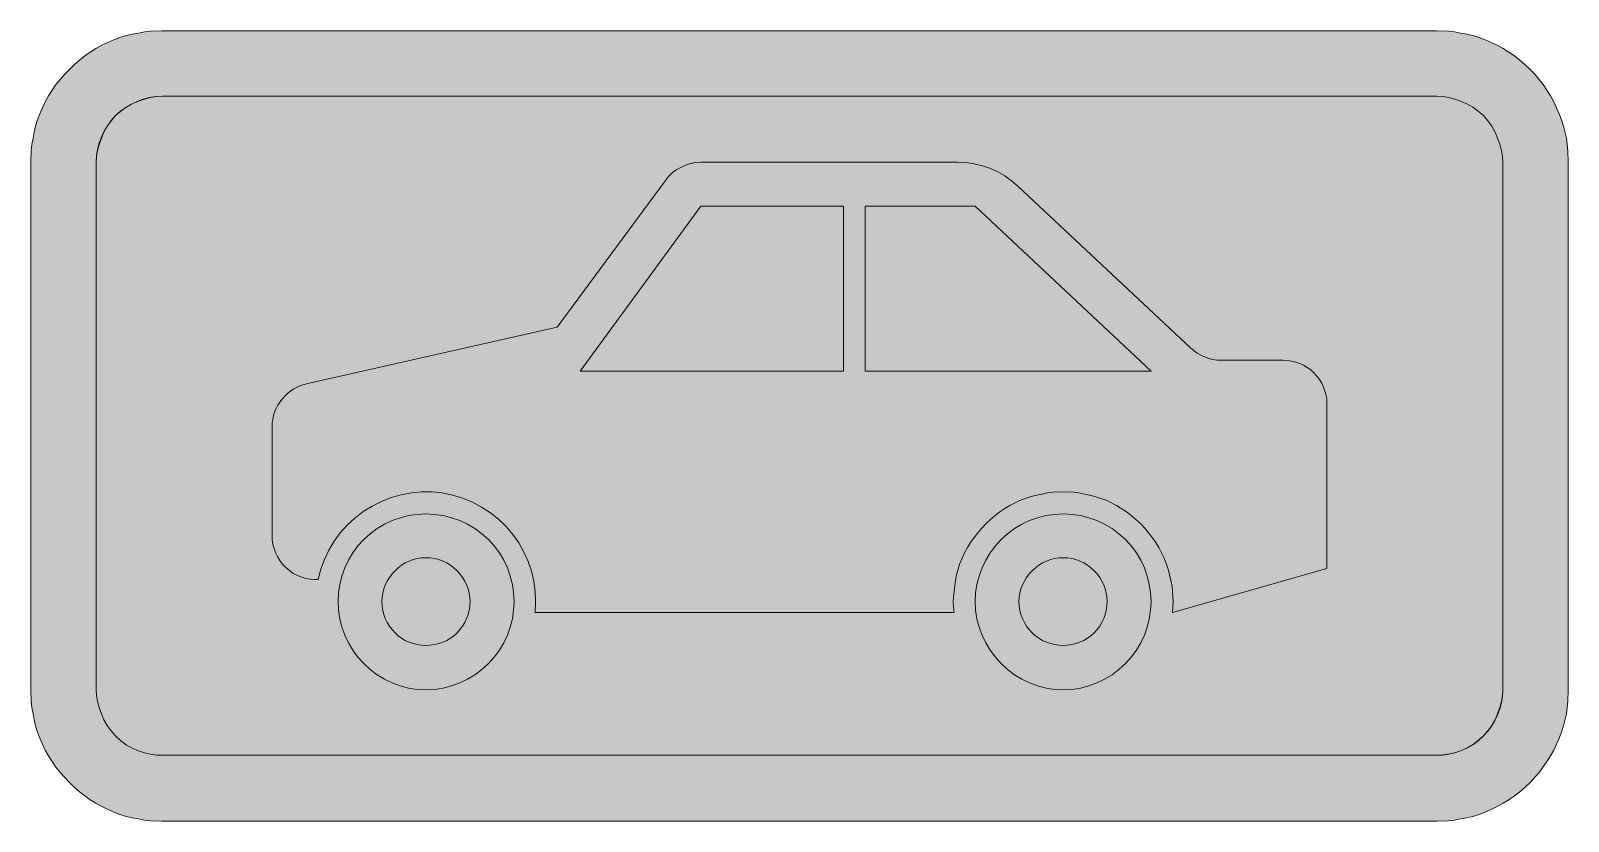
# Model space of a CAD drawing. Header units: metres. Extents: x 42 to 528, y 11 to 261.
import ezdxf

# ---------------------------------------------------------------- set-up
doc = ezdxf.new("R2010")
doc.units = ezdxf.units.M
for name, color, linetype, true_color in [('FILL_BLACK_000000', 7, 'Continuous', 0x000000), ('FILL_YELLOW_FFFF00', 7, 'Continuous', 0xffff00), ('STROKE_BLACK_000000', 7, 'Continuous', 0x000000)]:
    doc.layers.add(name, color=color, linetype=linetype, true_color=true_color)

msp = doc.modelspace()

# ---------------------------------------------------------------- hatches: boundary and pattern name
at = {"layer": 'FILL_BLACK_000000', "true_color": 0x000000}
h = msp.add_hatch(color=7, dxfattribs=at)
h.dxf.hatch_style = 1
h.paths.add_polyline_path([(79.45, 11.14), (77.52, 11.36), (75.6, 11.7), (73.68, 12.04), (71.73, 12.51), (69.78, 13.12), (67.86, 13.86), (64.02, 15.65), (62.17, 16.68), (60.37, 17.8), (58.63, 19.01), (56.95, 20.31), (55.35, 21.72), (53.82, 23.22), (50.89, 26.43), (49.56, 28.11), (48.33, 29.84), (47.2, 31.62), (46.18, 33.45), (45.26, 35.33), (44.46, 37.26), (43.72, 39.18), (43.11, 41.13), (42.64, 43.08), (42.3, 45), (41.96, 46.99), (41.74, 48.92), (41.58, 52.56), (41.58, 219.42), (41.74, 223.13), (41.96, 225.06), (42.3, 226.98), (42.64, 228.9), (43.11, 230.85), (43.72, 232.8), (44.46, 234.72), (45.26, 236.66), (46.18, 238.56), (47.2, 240.41), (48.33, 242.21), (49.56, 243.95), (50.89, 245.63), (52.31, 247.23), (53.82, 248.76), (55.35, 250.27), (56.95, 251.69), (58.63, 253.02), (60.37, 254.25), (62.17, 255.38), (64.02, 256.4), (65.92, 257.32), (67.86, 258.12), (69.78, 258.86), (71.73, 259.47), (73.68, 259.94), (75.6, 260.28), (77.52, 260.62), (79.45, 260.84), (83.16, 261), (486.18, 261), (489.89, 260.84), (491.82, 260.62), (493.74, 260.28), (495.66, 259.94), (497.61, 259.47), (499.56, 258.86), (501.48, 258.12), (503.42, 257.32), (505.32, 256.4), (507.18, 255.38), (509, 254.25), (510.76, 253.02), (512.47, 251.69), (514.11, 250.27), (515.7, 248.76), (517.15, 247.23), (518.53, 245.63), (519.82, 243.95), (521.03, 242.21), (522.15, 240.41), (523.17, 238.56), (524.08, 236.66), (524.88, 234.72), (525.63, 232.8), (526.25, 230.85), (527.22, 226.98), (527.63, 223.07), (527.76, 219.42), (527.76, 52.56), (527.63, 48.92), (527.22, 45), (526.25, 41.13), (525.63, 39.18), (524.88, 37.26), (524.08, 35.33), (523.17, 33.45), (522.15, 31.62), (521.03, 29.84), (518.53, 26.43), (515.7, 23.22), (514.11, 21.72), (512.47, 20.31), (510.76, 19.01), (509, 17.8), (507.18, 16.68), (505.32, 15.65), (501.48, 13.86), (499.56, 13.12), (497.61, 12.51), (495.66, 12.04), (493.74, 11.7), (491.82, 11.36), (489.89, 11.14), (486.18, 10.98), (83.16, 10.98), (79.45, 11.14)])
h.paths.add_polyline_path([(490.28, 32.26), (492.26, 32.75), (494.17, 33.44), (496, 34.3), (497.75, 35.35), (499.4, 36.58), (500.94, 37.98), (502.29, 39.47), (503.49, 41.09), (504.54, 42.83), (505.42, 44.66), (506.12, 46.57), (506.64, 48.54), (506.95, 50.54), (507.06, 52.56), (507.06, 219.42), (506.96, 221.23), (506.66, 223.13), (506.15, 225.06), (505.44, 226.98), (504.64, 228.94), (503.6, 230.78), (502.35, 232.52), (500.94, 234.18), (499.28, 235.59), (497.54, 236.84), (495.7, 237.88), (493.74, 238.68), (491.85, 239.39), (489.96, 239.9), (488.07, 240.2), (486.18, 240.3), (83.16, 240.3), (81.35, 240.2), (79.45, 239.9), (77.52, 239.39), (75.6, 238.68), (73.64, 237.88), (71.8, 236.84), (70.06, 235.59), (68.4, 234.18), (66.99, 232.52), (65.75, 230.78), (64.7, 228.94), (63.9, 226.98), (63.19, 225.06), (62.69, 223.13), (62.38, 221.23), (62.28, 219.42), (62.28, 52.56), (62.38, 50.75), (62.69, 48.85), (63.19, 46.92), (63.9, 45), (64.7, 43.04), (65.75, 41.22), (66.99, 39.53), (68.4, 37.98), (70.06, 36.46), (71.8, 35.17), (73.64, 34.11), (75.6, 33.3), (77.52, 32.62), (79.45, 32.18), (81.35, 31.93), (83.16, 31.86), (486.18, 31.86), (488.25, 31.96), (490.28, 32.26)], flags=16)
h = msp.add_hatch(color=7, dxfattribs=at)
h.dxf.hatch_style = 1
h.paths.add_polyline_path([(243.29, 214.94), (244.44, 216.07), (245.72, 217.03), (247.14, 217.8), (248.66, 218.51), (250.22, 219.02), (251.82, 219.32), (253.44, 219.42), (334.8, 219.42), (337.36, 219.29), (339.93, 218.9), (342.49, 218.28), (345.06, 217.44), (347.42, 216.37), (349.65, 215.06), (351.74, 213.54), (353.7, 211.86), (408.42, 160.56), (410.44, 159.01), (411.56, 158.36), (412.74, 157.86), (414.06, 157.39), (415.35, 157.05), (416.64, 156.85), (417.96, 156.78), (437.58, 156.78), (438.93, 156.71), (440.26, 156.52), (441.57, 156.19), (442.84, 155.75), (444.07, 155.18), (445.22, 154.5), (446.31, 153.71), (447.3, 152.82), (448.25, 151.77), (449.09, 150.67), (449.8, 149.5), (450.38, 148.28), (450.84, 147), (451.17, 145.68), (451.37, 144.32), (451.44, 142.92), (451.44, 90.9), (402.66, 77.04), (402.79, 80.24), (402.66, 83.7), (402.46, 85.38), (402.14, 87.14), (401.22, 90.72), (400.63, 92.47), (399.94, 94.19), (399.15, 95.88), (398.27, 97.54), (397.3, 99.15), (396.23, 100.72), (395.08, 102.23), (393.84, 103.68), (392.47, 105.11), (391.04, 106.45), (389.57, 107.69), (388.06, 108.83), (384.9, 110.84), (381.6, 112.5), (378.11, 113.69), (376.41, 114.15), (374.76, 114.48), (373.04, 114.82), (371.36, 115.04), (368.1, 115.2), (364.77, 115.04), (363.09, 114.82), (361.44, 114.48), (359.69, 114.15), (357.95, 113.69), (354.6, 112.5), (352.87, 111.71), (351.19, 110.84), (349.57, 109.88), (348.01, 108.83), (346.5, 107.69), (345.06, 106.45), (343.68, 105.11), (342.36, 103.68), (341.06, 102.23), (339.86, 100.72), (338.77, 99.15), (337.77, 97.54), (336.88, 95.88), (336.08, 94.19), (335.39, 92.47), (334.8, 90.72), (334.32, 88.94), (333.97, 87.14), (333.54, 83.7), (333.34, 81.95), (333.27, 80.24), (333.34, 78.59), (333.54, 77.04), (201.06, 77.04), (201.24, 80.34), (201.1, 83.63), (200.66, 86.87), (199.91, 90.05), (198.87, 93.14), (197.54, 96.13), (195.93, 98.99), (194.04, 101.7), (191.89, 104.22), (189.51, 106.51), (186.93, 108.56), (184.16, 110.36), (181.23, 111.9), (178.17, 113.17), (174.99, 114.15), (171.72, 114.84), (168.47, 115.15), (165.2, 115.15), (161.95, 114.84), (158.74, 114.23), (155.58, 113.33), (152.51, 112.13), (149.54, 110.65), (146.7, 108.9), (144.04, 106.89), (141.62, 104.64), (139.43, 102.19), (137.5, 99.54), (135.82, 96.73), (134.42, 93.76), (133.31, 90.67), (132.48, 87.48), (131.23, 87.42), (129.94, 87.5), (128.61, 87.76), (127.26, 88.2), (125.92, 88.7), (124.6, 89.39), (123.36, 90.25), (122.22, 91.26), (121.21, 92.3), (120.33, 93.47), (119.59, 94.7), (118.98, 95.94), (118.51, 97.29), (118.17, 98.64), (117.97, 99.99), (117.9, 101.34), (117.9, 135.72), (117.95, 136.93), (118.1, 138.11), (118.36, 139.27), (118.71, 140.4), (119.17, 141.5), (119.72, 142.55), (120.38, 143.57), (121.14, 144.54), (121.92, 145.45), (122.79, 146.29), (123.72, 147.04), (124.72, 147.71), (125.78, 148.29), (126.89, 148.77), (128.04, 149.14), (129.24, 149.4), (208.08, 167.22), (242.28, 213.66), (243.29, 214.94)])
h.paths.add_polyline_path([(215.28, 153.36), (298.62, 153.36), (298.62, 205.56), (253.44, 205.56), (215.28, 153.36)], flags=16)
h.paths.add_polyline_path([(305.46, 205.56), (305.46, 153.36), (395.82, 153.36), (340.2, 205.56), (305.46, 205.56)], flags=16)
h = msp.add_hatch(color=7, dxfattribs=at)
h.dxf.hatch_style = 1
h.paths.add_polyline_path([(193.87, 75.02), (193.21, 72.39), (192.31, 69.84), (191.16, 67.4), (189.77, 65.07), (188.15, 62.88), (186.3, 60.84), (184.25, 58.99), (182.04, 57.34), (179.69, 55.93), (177.21, 54.74), (174.63, 53.8), (171.97, 53.12), (169.26, 52.7), (166.5, 52.56), (163.75, 52.7), (161.06, 53.12), (158.43, 53.8), (155.88, 54.74), (153.44, 55.93), (151.11, 57.34), (148.92, 58.99), (146.88, 60.84), (145.03, 62.88), (143.41, 65.07), (142.02, 67.4), (140.87, 69.84), (139.97, 72.39), (139.31, 75.02), (138.91, 77.71), (138.78, 80.46), (138.91, 83.21), (139.31, 85.91), (139.97, 88.53), (140.87, 91.08), (142.02, 93.52), (143.41, 95.85), (145.03, 98.04), (146.88, 100.08), (148.92, 101.93), (151.11, 103.55), (153.44, 104.94), (155.88, 106.09), (158.43, 106.99), (161.06, 107.65), (163.75, 108.05), (166.5, 108.18), (169.26, 108.05), (171.97, 107.65), (174.63, 106.99), (177.21, 106.09), (179.69, 104.94), (182.04, 103.55), (184.25, 101.93), (186.3, 100.08), (188.15, 98.04), (189.77, 95.85), (191.16, 93.52), (192.31, 91.08), (193.21, 88.53), (193.87, 85.91), (194.27, 83.21), (194.4, 80.46), (194.27, 77.71), (193.87, 75.02)])
h.paths.add_polyline_path([(180.25, 83.14), (179.89, 84.45), (179.42, 85.73), (178.82, 86.95), (178.11, 88.1), (177.3, 89.19), (176.4, 90.18), (175.41, 91.13), (174.32, 91.97), (173.16, 92.68), (171.92, 93.26), (170.63, 93.72), (169.29, 94.05), (167.91, 94.25), (166.5, 94.32), (165.15, 94.25), (163.82, 94.05), (162.51, 93.72), (161.24, 93.26), (160.01, 92.68), (158.86, 91.97), (157.77, 91.13), (156.78, 90.18), (155.83, 89.19), (154.99, 88.1), (154.28, 86.95), (153.7, 85.73), (153.24, 84.45), (152.91, 83.14), (152.71, 81.81), (152.64, 80.46), (152.71, 79.06), (152.91, 77.7), (153.24, 76.38), (153.7, 75.11), (154.28, 73.88), (154.99, 72.71), (155.83, 71.61), (156.78, 70.56), (157.77, 69.67), (158.86, 68.88), (160.01, 68.2), (161.24, 67.64), (162.51, 67.19), (163.82, 66.86), (165.15, 66.67), (166.5, 66.6), (167.91, 66.67), (169.29, 66.86), (170.63, 67.19), (171.92, 67.64), (173.16, 68.2), (174.32, 68.88), (175.41, 69.67), (176.4, 70.56), (177.3, 71.61), (178.11, 72.71), (178.82, 73.88), (179.42, 75.11), (179.89, 76.38), (180.25, 77.7), (180.47, 79.06), (180.54, 80.46), (180.47, 81.81), (180.25, 83.14)], flags=16)
h = msp.add_hatch(color=7, dxfattribs=at)
h.dxf.hatch_style = 1
h.paths.add_polyline_path([(395.29, 75.02), (394.63, 72.39), (393.73, 69.84), (392.58, 67.4), (391.19, 65.07), (389.57, 62.88), (387.72, 60.84), (385.68, 58.99), (383.49, 57.34), (381.16, 55.93), (378.72, 54.74), (376.17, 53.8), (373.54, 53.12), (370.85, 52.7), (368.1, 52.56), (365.34, 52.7), (362.63, 53.12), (359.98, 53.8), (357.41, 54.74), (354.96, 55.93), (352.63, 57.34), (350.47, 58.99), (348.48, 60.84), (346.63, 62.88), (344.98, 65.07), (343.57, 67.4), (342.38, 69.84), (341.44, 72.39), (340.76, 75.02), (340.34, 77.71), (340.2, 80.46), (340.34, 83.21), (340.76, 85.91), (341.44, 88.53), (342.38, 91.08), (343.57, 93.52), (344.98, 95.85), (346.63, 98.04), (348.48, 100.08), (350.47, 101.93), (352.63, 103.55), (354.96, 104.94), (357.41, 106.09), (359.98, 106.99), (362.63, 107.65), (365.34, 108.05), (368.1, 108.18), (370.85, 108.05), (373.54, 107.65), (376.17, 106.99), (378.72, 106.09), (381.16, 104.94), (383.49, 103.55), (385.68, 101.93), (387.72, 100.08), (389.57, 98.04), (391.19, 95.85), (392.58, 93.52), (393.73, 91.08), (394.63, 88.53), (395.29, 85.91), (395.69, 83.21), (395.82, 80.46), (395.69, 77.71), (395.29, 75.02)])
h.paths.add_polyline_path([(381.69, 83.14), (381.36, 84.45), (380.9, 85.73), (380.32, 86.95), (379.61, 88.1), (378.77, 89.19), (377.82, 90.18), (376.83, 91.13), (375.74, 91.97), (374.59, 92.68), (373.36, 93.26), (372.09, 93.72), (370.78, 94.05), (369.45, 94.25), (368.1, 94.32), (366.7, 94.25), (365.34, 94.05), (364.02, 93.72), (362.74, 93.26), (361.52, 92.68), (360.35, 91.97), (359.25, 91.13), (358.2, 90.18), (357.3, 89.19), (356.49, 88.1), (355.78, 86.95), (355.18, 85.73), (354.71, 84.45), (354.35, 83.14), (354.13, 81.81), (354.06, 80.46), (354.13, 79.06), (354.35, 77.7), (354.71, 76.38), (355.18, 75.11), (355.78, 73.88), (356.49, 72.71), (357.3, 71.61), (358.2, 70.56), (359.25, 69.67), (360.35, 68.88), (361.52, 68.2), (362.74, 67.64), (364.02, 67.19), (365.34, 66.86), (366.7, 66.67), (368.1, 66.6), (369.45, 66.67), (370.78, 66.86), (372.09, 67.19), (373.36, 67.64), (374.59, 68.2), (375.74, 68.88), (376.83, 69.67), (377.82, 70.56), (378.77, 71.61), (379.61, 72.71), (380.32, 73.88), (380.9, 75.11), (381.36, 76.38), (381.69, 77.7), (381.89, 79.06), (381.96, 80.46), (381.89, 81.81), (381.69, 83.14)], flags=16)
at = {"layer": 'FILL_YELLOW_FFFF00', "true_color": 0xffff00}
h = msp.add_hatch(color=7, dxfattribs=at)
h.dxf.hatch_style = 1
h.paths.add_polyline_path([(486.18, 240.3), (488.07, 240.2), (489.96, 239.9), (491.85, 239.39), (493.74, 238.68), (495.7, 237.88), (497.54, 236.84), (499.28, 235.59), (500.94, 234.18), (502.35, 232.52), (503.6, 230.78), (504.64, 228.94), (505.44, 226.98), (506.15, 225.06), (506.66, 223.13), (506.96, 221.23), (507.06, 219.42), (507.06, 52.56), (506.96, 50.75), (506.66, 48.85), (506.15, 46.92), (505.44, 45), (504.64, 43.04), (503.6, 41.22), (502.35, 39.53), (500.94, 37.98), (499.28, 36.46), (497.54, 35.17), (495.7, 34.11), (493.74, 33.3), (491.85, 32.62), (489.96, 32.18), (488.07, 31.93), (486.18, 31.86), (83.16, 31.86), (81.35, 31.93), (79.45, 32.18), (77.52, 32.62), (75.6, 33.3), (73.64, 34.11), (71.8, 35.17), (70.06, 36.46), (68.4, 37.98), (66.99, 39.53), (65.75, 41.22), (64.7, 43.04), (63.9, 45), (63.19, 46.92), (62.69, 48.85), (62.38, 50.75), (62.28, 52.56), (62.28, 219.42), (62.39, 221.44), (62.7, 223.45), (63.22, 225.42), (63.92, 227.34), (64.8, 229.19), (65.85, 230.96), (67.05, 232.63), (68.4, 234.18), (69.95, 235.53), (71.62, 236.73), (73.39, 237.78), (75.24, 238.66), (77.16, 239.36), (79.13, 239.88), (81.14, 240.19), (83.16, 240.3), (486.18, 240.3)])

# ---------------------------------------------------------------- linework, layer by layer
at = {"layer": 'FILL_BLACK_000000', "lineweight": 0, "true_color": 0x000000}
for points in [[(79.45, 11.14), (77.52, 11.36), (75.6, 11.7), (73.68, 12.04), (71.73, 12.51), (69.78, 13.12), (67.86, 13.86), (64.02, 15.65), (62.17, 16.68), (60.37, 17.8), (58.63, 19.01), (56.95, 20.31), (55.35, 21.72), (53.82, 23.22), (50.89, 26.43), (49.56, 28.11), (48.33, 29.84), (47.2, 31.62), (46.18, 33.45), (45.26, 35.33), (44.46, 37.26), (43.72, 39.18), (43.11, 41.13), (42.64, 43.08), (42.3, 45), (41.96, 46.99), (41.74, 48.92), (41.58, 52.56), (41.58, 219.42), (41.74, 223.13), (41.96, 225.06), (42.3, 226.98), (42.64, 228.9), (43.11, 230.85), (43.72, 232.8), (44.46, 234.72), (45.26, 236.66), (46.18, 238.56), (47.2, 240.41), (48.33, 242.21), (49.56, 243.95), (50.89, 245.63), (52.31, 247.23), (53.82, 248.76), (55.35, 250.27), (56.95, 251.69), (58.63, 253.02), (60.37, 254.25), (62.17, 255.38), (64.02, 256.4), (65.92, 257.32), (67.86, 258.12), (69.78, 258.86), (71.73, 259.47), (73.68, 259.94), (75.6, 260.28), (77.52, 260.62), (79.45, 260.84), (83.16, 261), (486.18, 261), (489.89, 260.84), (491.82, 260.62), (493.74, 260.28), (495.66, 259.94), (497.61, 259.47), (499.56, 258.86), (501.48, 258.12), (503.42, 257.32), (505.32, 256.4), (507.18, 255.38), (509, 254.25), (510.76, 253.02), (512.47, 251.69), (514.11, 250.27), (515.7, 248.76), (517.15, 247.23), (518.53, 245.63), (519.82, 243.95), (521.03, 242.21), (522.15, 240.41), (523.17, 238.56), (524.08, 236.66), (524.88, 234.72), (525.63, 232.8), (526.25, 230.85), (527.22, 226.98), (527.63, 223.07), (527.76, 219.42), (527.76, 52.56), (527.63, 48.92), (527.22, 45), (526.25, 41.13), (525.63, 39.18), (524.88, 37.26), (524.08, 35.33), (523.17, 33.45), (522.15, 31.62), (521.03, 29.84), (518.53, 26.43), (515.7, 23.22), (514.11, 21.72), (512.47, 20.31), (510.76, 19.01), (509, 17.8), (507.18, 16.68), (505.32, 15.65), (501.48, 13.86), (499.56, 13.12), (497.61, 12.51), (495.66, 12.04), (493.74, 11.7), (491.82, 11.36), (489.89, 11.14), (486.18, 10.98), (83.16, 10.98)], [(490.28, 32.26), (492.26, 32.75), (494.17, 33.44), (496, 34.3), (497.75, 35.35), (499.4, 36.58), (500.94, 37.98), (502.29, 39.47), (503.49, 41.09), (504.54, 42.83), (505.42, 44.66), (506.12, 46.57), (506.64, 48.54), (506.95, 50.54), (507.06, 52.56), (507.06, 219.42), (506.96, 221.23), (506.66, 223.13), (506.15, 225.06), (505.44, 226.98), (504.64, 228.94), (503.6, 230.78), (502.35, 232.52), (500.94, 234.18), (499.28, 235.59), (497.54, 236.84), (495.7, 237.88), (493.74, 238.68), (491.85, 239.39), (489.96, 239.9), (488.07, 240.2), (486.18, 240.3), (83.16, 240.3), (81.35, 240.2), (79.45, 239.9), (77.52, 239.39), (75.6, 238.68), (73.64, 237.88), (71.8, 236.84), (70.06, 235.59), (68.4, 234.18), (66.99, 232.52), (65.75, 230.78), (64.7, 228.94), (63.9, 226.98), (63.19, 225.06), (62.69, 223.13), (62.38, 221.23), (62.28, 219.42), (62.28, 52.56), (62.38, 50.75), (62.69, 48.85), (63.19, 46.92), (63.9, 45), (64.7, 43.04), (65.75, 41.22), (66.99, 39.53), (68.4, 37.98), (70.06, 36.46), (71.8, 35.17), (73.64, 34.11), (75.6, 33.3), (77.52, 32.62), (79.45, 32.18), (81.35, 31.93), (83.16, 31.86), (486.18, 31.86), (488.25, 31.96)], [(243.29, 214.94), (244.44, 216.07), (245.72, 217.03), (247.14, 217.8), (248.66, 218.51), (250.22, 219.02), (251.82, 219.32), (253.44, 219.42), (334.8, 219.42), (337.36, 219.29), (339.93, 218.9), (342.49, 218.28), (345.06, 217.44), (347.42, 216.37), (349.65, 215.06), (351.74, 213.54), (353.7, 211.86), (408.42, 160.56), (410.44, 159.01), (411.56, 158.36), (412.74, 157.86), (414.06, 157.39), (415.35, 157.05), (416.64, 156.85), (417.96, 156.78), (437.58, 156.78), (438.93, 156.71), (440.26, 156.52), (441.57, 156.19), (442.84, 155.75), (444.07, 155.18), (445.22, 154.5), (446.31, 153.71), (447.3, 152.82), (448.25, 151.77), (449.09, 150.67), (449.8, 149.5), (450.38, 148.28), (450.84, 147), (451.17, 145.68), (451.37, 144.32), (451.44, 142.92), (451.44, 90.9), (402.66, 77.04), (402.79, 80.24), (402.66, 83.7), (402.46, 85.38), (402.14, 87.14), (401.22, 90.72), (400.63, 92.47), (399.94, 94.19), (399.15, 95.88), (398.27, 97.54), (397.3, 99.15), (396.23, 100.72), (395.08, 102.23), (393.84, 103.68), (392.47, 105.11), (391.04, 106.45), (389.57, 107.69), (388.06, 108.83), (384.9, 110.84), (381.6, 112.5), (378.11, 113.69), (376.41, 114.15), (374.76, 114.48), (373.04, 114.82), (371.36, 115.04), (368.1, 115.2), (364.77, 115.04), (363.09, 114.82), (361.44, 114.48), (359.69, 114.15), (357.95, 113.69), (354.6, 112.5), (352.87, 111.71), (351.19, 110.84), (349.57, 109.88), (348.01, 108.83), (346.5, 107.69), (345.06, 106.45), (343.68, 105.11), (342.36, 103.68), (341.06, 102.23), (339.86, 100.72), (338.77, 99.15), (337.77, 97.54), (336.88, 95.88), (336.08, 94.19), (335.39, 92.47), (334.8, 90.72), (334.32, 88.94), (333.97, 87.14), (333.54, 83.7), (333.34, 81.95), (333.27, 80.24), (333.34, 78.59), (333.54, 77.04), (201.06, 77.04), (201.24, 80.34), (201.1, 83.63), (200.66, 86.87), (199.91, 90.05), (198.87, 93.14), (197.54, 96.13), (195.93, 98.99), (194.04, 101.7), (191.89, 104.22), (189.51, 106.51), (186.93, 108.56), (184.16, 110.36), (181.23, 111.9), (178.17, 113.17), (174.99, 114.15), (171.72, 114.84), (168.47, 115.15), (165.2, 115.15), (161.95, 114.84), (158.74, 114.23), (155.58, 113.33), (152.51, 112.13), (149.54, 110.65), (146.7, 108.9), (144.04, 106.89), (141.62, 104.64), (139.43, 102.19), (137.5, 99.54), (135.82, 96.73), (134.42, 93.76), (133.31, 90.67), (132.48, 87.48), (131.23, 87.42), (129.94, 87.5), (128.61, 87.76), (127.26, 88.2), (125.92, 88.7), (124.6, 89.39), (123.36, 90.25), (122.22, 91.26), (121.21, 92.3), (120.33, 93.47), (119.59, 94.7), (118.98, 95.94), (118.51, 97.29), (118.17, 98.64), (117.97, 99.99), (117.9, 101.34), (117.9, 135.72), (117.95, 136.93), (118.1, 138.11), (118.36, 139.27), (118.71, 140.4), (119.17, 141.5), (119.72, 142.55), (120.38, 143.57), (121.14, 144.54), (121.92, 145.45), (122.79, 146.29), (123.72, 147.04), (124.72, 147.71), (125.78, 148.29), (126.89, 148.77), (128.04, 149.14), (129.24, 149.4), (208.08, 167.22), (242.28, 213.66)], [(215.28, 153.36), (298.62, 153.36), (298.62, 205.56), (253.44, 205.56)], [(305.46, 205.56), (305.46, 153.36), (395.82, 153.36), (340.2, 205.56)], [(193.87, 75.02), (193.21, 72.39), (192.31, 69.84), (191.16, 67.4), (189.77, 65.07), (188.15, 62.88), (186.3, 60.84), (184.25, 58.99), (182.04, 57.34), (179.69, 55.93), (177.21, 54.74), (174.63, 53.8), (171.97, 53.12), (169.26, 52.7), (166.5, 52.56), (163.75, 52.7), (161.06, 53.12), (158.43, 53.8), (155.88, 54.74), (153.44, 55.93), (151.11, 57.34), (148.92, 58.99), (146.88, 60.84), (145.03, 62.88), (143.41, 65.07), (142.02, 67.4), (140.87, 69.84), (139.97, 72.39), (139.31, 75.02), (138.91, 77.71), (138.78, 80.46), (138.91, 83.21), (139.31, 85.91), (139.97, 88.53), (140.87, 91.08), (142.02, 93.52), (143.41, 95.85), (145.03, 98.04), (146.88, 100.08), (148.92, 101.93), (151.11, 103.55), (153.44, 104.94), (155.88, 106.09), (158.43, 106.99), (161.06, 107.65), (163.75, 108.05), (166.5, 108.18), (169.26, 108.05), (171.97, 107.65), (174.63, 106.99), (177.21, 106.09), (179.69, 104.94), (182.04, 103.55), (184.25, 101.93), (186.3, 100.08), (188.15, 98.04), (189.77, 95.85), (191.16, 93.52), (192.31, 91.08), (193.21, 88.53), (193.87, 85.91), (194.27, 83.21), (194.4, 80.46), (194.27, 77.71)], [(395.29, 75.02), (394.63, 72.39), (393.73, 69.84), (392.58, 67.4), (391.19, 65.07), (389.57, 62.88), (387.72, 60.84), (385.68, 58.99), (383.49, 57.34), (381.16, 55.93), (378.72, 54.74), (376.17, 53.8), (373.54, 53.12), (370.85, 52.7), (368.1, 52.56), (365.34, 52.7), (362.63, 53.12), (359.98, 53.8), (357.41, 54.74), (354.96, 55.93), (352.63, 57.34), (350.47, 58.99), (348.48, 60.84), (346.63, 62.88), (344.98, 65.07), (343.57, 67.4), (342.38, 69.84), (341.44, 72.39), (340.76, 75.02), (340.34, 77.71), (340.2, 80.46), (340.34, 83.21), (340.76, 85.91), (341.44, 88.53), (342.38, 91.08), (343.57, 93.52), (344.98, 95.85), (346.63, 98.04), (348.48, 100.08), (350.47, 101.93), (352.63, 103.55), (354.96, 104.94), (357.41, 106.09), (359.98, 106.99), (362.63, 107.65), (365.34, 108.05), (368.1, 108.18), (370.85, 108.05), (373.54, 107.65), (376.17, 106.99), (378.72, 106.09), (381.16, 104.94), (383.49, 103.55), (385.68, 101.93), (387.72, 100.08), (389.57, 98.04), (391.19, 95.85), (392.58, 93.52), (393.73, 91.08), (394.63, 88.53), (395.29, 85.91), (395.69, 83.21), (395.82, 80.46), (395.69, 77.71)], [(180.25, 83.14), (179.89, 84.45), (179.42, 85.73), (178.82, 86.95), (178.11, 88.1), (177.3, 89.19), (176.4, 90.18), (175.41, 91.13), (174.32, 91.97), (173.16, 92.68), (171.92, 93.26), (170.63, 93.72), (169.29, 94.05), (167.91, 94.25), (166.5, 94.32), (165.15, 94.25), (163.82, 94.05), (162.51, 93.72), (161.24, 93.26), (160.01, 92.68), (158.86, 91.97), (157.77, 91.13), (156.78, 90.18), (155.83, 89.19), (154.99, 88.1), (154.28, 86.95), (153.7, 85.73), (153.24, 84.45), (152.91, 83.14), (152.71, 81.81), (152.64, 80.46), (152.71, 79.06), (152.91, 77.7), (153.24, 76.38), (153.7, 75.11), (154.28, 73.88), (154.99, 72.71), (155.83, 71.61), (156.78, 70.56), (157.77, 69.67), (158.86, 68.88), (160.01, 68.2), (161.24, 67.64), (162.51, 67.19), (163.82, 66.86), (165.15, 66.67), (166.5, 66.6), (167.91, 66.67), (169.29, 66.86), (170.63, 67.19), (171.92, 67.64), (173.16, 68.2), (174.32, 68.88), (175.41, 69.67), (176.4, 70.56), (177.3, 71.61), (178.11, 72.71), (178.82, 73.88), (179.42, 75.11), (179.89, 76.38), (180.25, 77.7), (180.47, 79.06), (180.54, 80.46), (180.47, 81.81)], [(381.69, 83.14), (381.36, 84.45), (380.9, 85.73), (380.32, 86.95), (379.61, 88.1), (378.77, 89.19), (377.82, 90.18), (376.83, 91.13), (375.74, 91.97), (374.59, 92.68), (373.36, 93.26), (372.09, 93.72), (370.78, 94.05), (369.45, 94.25), (368.1, 94.32), (366.7, 94.25), (365.34, 94.05), (364.02, 93.72), (362.74, 93.26), (361.52, 92.68), (360.35, 91.97), (359.25, 91.13), (358.2, 90.18), (357.3, 89.19), (356.49, 88.1), (355.78, 86.95), (355.18, 85.73), (354.71, 84.45), (354.35, 83.14), (354.13, 81.81), (354.06, 80.46), (354.13, 79.06), (354.35, 77.7), (354.71, 76.38), (355.18, 75.11), (355.78, 73.88), (356.49, 72.71), (357.3, 71.61), (358.2, 70.56), (359.25, 69.67), (360.35, 68.88), (361.52, 68.2), (362.74, 67.64), (364.02, 67.19), (365.34, 66.86), (366.7, 66.67), (368.1, 66.6), (369.45, 66.67), (370.78, 66.86), (372.09, 67.19), (373.36, 67.64), (374.59, 68.2), (375.74, 68.88), (376.83, 69.67), (377.82, 70.56), (378.77, 71.61), (379.61, 72.71), (380.32, 73.88), (380.9, 75.11), (381.36, 76.38), (381.69, 77.7), (381.89, 79.06), (381.96, 80.46), (381.89, 81.81)]]:
    msp.add_lwpolyline(points, close=True, dxfattribs=at)
at = {"layer": 'FILL_YELLOW_FFFF00', "lineweight": 0, "true_color": 0xffff00}
msp.add_lwpolyline([(486.18, 240.3), (488.07, 240.2), (489.96, 239.9), (491.85, 239.39), (493.74, 238.68), (495.7, 237.88), (497.54, 236.84), (499.28, 235.59), (500.94, 234.18), (502.35, 232.52), (503.6, 230.78), (504.64, 228.94), (505.44, 226.98), (506.15, 225.06), (506.66, 223.13), (506.96, 221.23), (507.06, 219.42), (507.06, 52.56), (506.96, 50.75), (506.66, 48.85), (506.15, 46.92), (505.44, 45), (504.64, 43.04), (503.6, 41.22), (502.35, 39.53), (500.94, 37.98), (499.28, 36.46), (497.54, 35.17), (495.7, 34.11), (493.74, 33.3), (491.85, 32.62), (489.96, 32.18), (488.07, 31.93), (486.18, 31.86), (83.16, 31.86), (81.35, 31.93), (79.45, 32.18), (77.52, 32.62), (75.6, 33.3), (73.64, 34.11), (71.8, 35.17), (70.06, 36.46), (68.4, 37.98), (66.99, 39.53), (65.75, 41.22), (64.7, 43.04), (63.9, 45), (63.19, 46.92), (62.69, 48.85), (62.38, 50.75), (62.28, 52.56), (62.28, 219.42), (62.39, 221.44), (62.7, 223.45), (63.22, 225.42), (63.92, 227.34), (64.8, 229.19), (65.85, 230.96), (67.05, 232.63), (68.4, 234.18), (69.95, 235.53), (71.62, 236.73), (73.39, 237.78), (75.24, 238.66), (77.16, 239.36), (79.13, 239.88), (81.14, 240.19), (83.16, 240.3)], close=True, dxfattribs=at)
at = {"layer": 'STROKE_BLACK_000000', "lineweight": 0, "true_color": 0x000000}
msp.add_lwpolyline([(395.82, 153.36), (396, 153.36)], dxfattribs=at)

doc.saveas('drawing.dxf')
